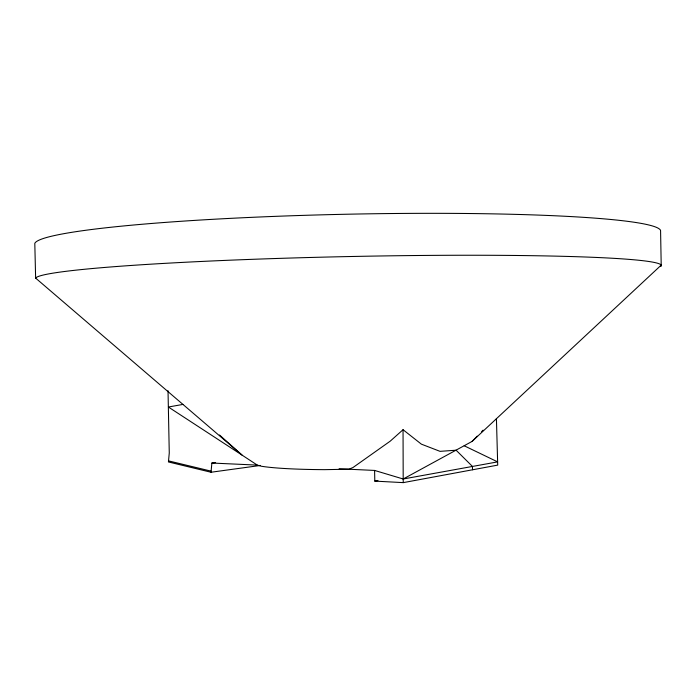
<?xml version="1.0" encoding="UTF-8"?>
<svg xmlns="http://www.w3.org/2000/svg" width="696" height="696" viewBox="0 0 696 696"><rect width="100%" height="100%" fill="white"/><g stroke="black" fill="none" stroke-linecap="round" stroke-linejoin="round"><path stroke-width="1.04" d="M168.023 390.708L169.267 452.974L168.441 461.961L211.01 472.245L260.443 465.45M211.01 472.245L211.88 463.04L215.63 462.57M339.1 468.773L374.596 470.435L403.193 478.996L472.088 441.412L477.23 436.157M481.632 431.659L483.102 430.154M472.088 441.412L661.2 265.141L660.574 230.472A313.113 23.438 -1.2 0 0 348.644 214.194A313.113 23.438 -1.2 0 0 34.8 243.356L35.627 278.095L242.06 455.106L257.294 465.102L261.348 466.242A101.694 9.152 -1.2 0 0 324.658 469.652L348.861 469.217L352.985 467.529L390.221 441.16L403.045 429.71L421.385 444.161L440.037 451.347L456.106 450.208L472.453 466.45L472.514 469.791M374.596 470.435L374.805 481.11L403.262 482.624L497.71 465.119L496.422 418.487M403.262 482.624L403.193 478.996L497.64 461.883L464.18 445.771M374.805 481.11L377.998 480.536M183.048 404.402L168.371 407.012L242.06 455.106L219.518 434.991M211.88 463.04L257.294 465.102M168.545 460.891L211.114 471.148M403.045 429.71L403.193 478.996M35.627 278.095A313.017 15.547 -1.2 0 1 363.46 256.267A313.017 15.547 -1.2 0 1 660.748 266.533"/></g></svg>
